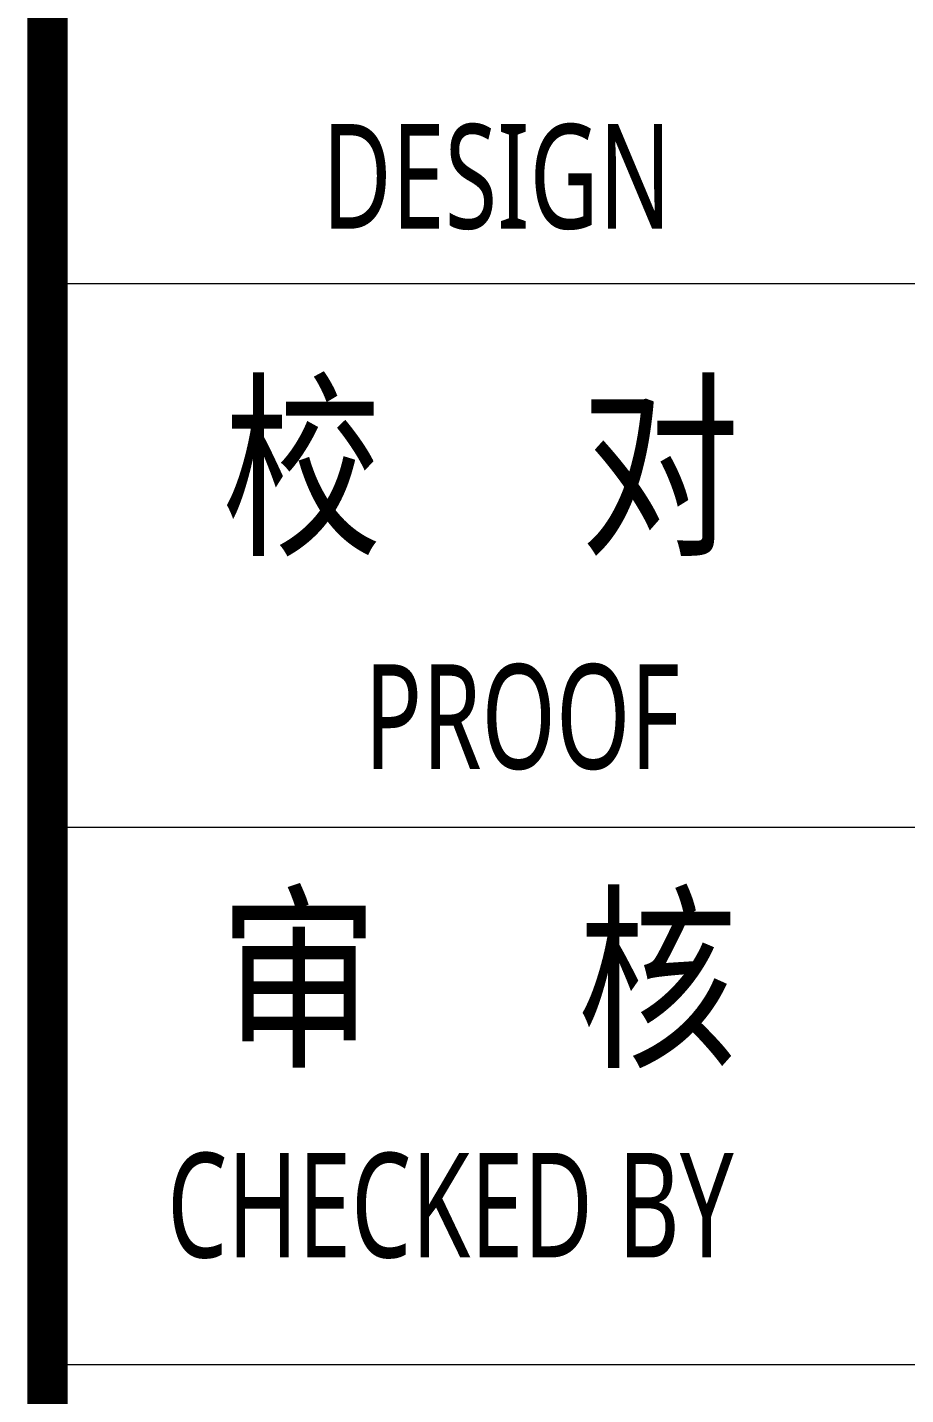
# Model space of a CAD drawing. Header units: inches. Extents: x -3272461 to -2504170, y 403793 to 1071042.
# Drawn here: x -2707302 to -2705203, y 864359 to 867627 of the extents above; entities that cross this region are included whole.
import ezdxf
from ezdxf.enums import TextEntityAlignment as Align

# ---------------------------------------------------------------- set-up
doc = ezdxf.new("R2010")
doc.units = ezdxf.units.IN
doc.header["$LTSCALE"] = 1000
doc.header["$MEASUREMENT"] = 0
doc.layers.get('0').update_dxf_attribs({"lineweight": 18})
doc.layers.add('0-TK', color=4, linetype='Continuous', lineweight=18)
doc.layers.add('PUB_TITLE', color=153, linetype='Continuous', lineweight=18)
doc.styles.add('-黑体', font='', dxfattribs={"width": 0.7})
doc.styles.get('-黑体').set_extended_font_data('微软雅黑')

msp = doc.modelspace()

# ---------------------------------------------------------------- linework, layer by layer
at = {"layer": '0-TK'}
msp.add_lwpolyline([(-2707253.8, 858130.6, 96, 96, 0), (-2707253.8, 898130.6, 96, 96, 0)], format="xyseb", dxfattribs=at)
at = {"layer": 'PUB_TITLE'}
for p, q in [((-2707253.8, 867014.7), (-2703044.3, 867014.7)), ((-2707253.8, 865714.7), (-2703044.3, 865714.7)), ((-2707253.8, 864430.6), (-2703044.3, 864430.6))]:
    msp.add_line(p, q, dxfattribs=at)

# ---------------------------------------------------------------- texts
at = {"style": '-黑体', "width": 0.7}
for s, p in [('DESIGN', (-2706597.3, 867270.3)), ('PROOF', (-2706496.1, 865979.3))]:
    msp.add_text(s, height=250, dxfattribs=at).set_placement(p, align=Align.MIDDLE_LEFT)
at = {"attachment_point": 4, "style": '-黑体'}
for s, insert, char_height, width in [('{\\W0.8;校     对}', (-2706836.4, 866556.5), 350, 1917.547), ('{\\W0.8;审     核}', (-2706843.5, 865333.2), 350, 1898.944), ('CHECKED BY', (-2706967.9, 864810), 250, 2109.391)]:
    msp.add_mtext(s, dxfattribs=dict(at, insert=insert, char_height=char_height, width=width))

doc.saveas('drawing.dxf')
